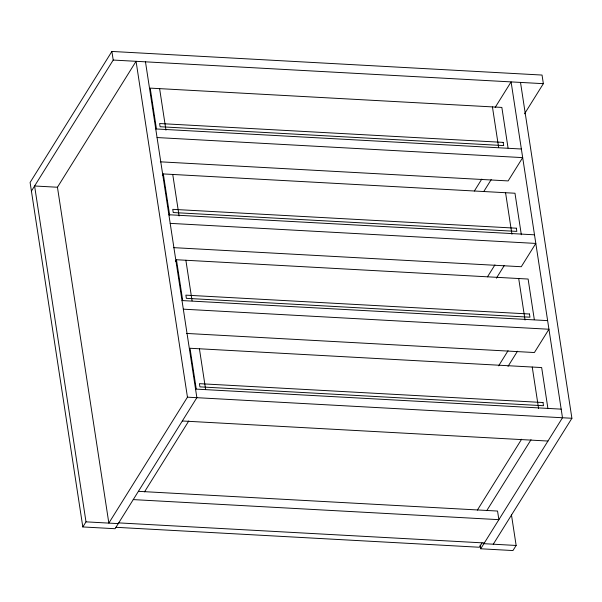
<?xml version="1.0" encoding="UTF-8"?>
<svg xmlns="http://www.w3.org/2000/svg" width="602" height="602" viewBox="0 0 602 602"><rect width="100%" height="100%" fill="white"/><g stroke="black" fill="none" stroke-linecap="round" stroke-linejoin="round"><path stroke-width="0.9" d="M524.523 113.846L543.358 83.67L542.041 75.054L111.889 51.448L30.1 182.474L82.813 526.946L115.072 528.714L196.862 397.689L145.473 61.833M31.417 191.082L113.214 60.057L111.889 51.448M162.337 175.528L163.33 173.933L514.981 193.234L521.332 234.75M175.468 261.336L176.461 259.74L528.112 279.042L534.32 319.639M82.813 526.946L85.996 521.851L34.6 185.988L57.641 187.252M187.455 397.169L108.842 523.1L57.453 187.245L136.06 61.314L187.455 397.169L571.9 418.27L520.504 82.414M144.518 491.864L188.787 420.948M495.175 107.404L511.098 81.895L562.494 417.758L480.697 548.783L512.957 550.552L516.14 545.457L511.452 514.838M474.346 191.03L481.803 179.08M483.752 191.549L491.217 179.599M487.477 276.845L494.934 264.888M496.387 278.154L504.348 265.407M498.622 365.843L508.065 350.703M508.028 366.355L517.479 351.214M477.348 510.127L521.61 439.219M486.755 510.647L531.024 439.731M482.119 542.876L479.395 547.248L115.923 527.299M493.286 544.2L571.9 418.27M113.214 60.057L543.358 83.67M155.737 128.941L521.37 149.01M157.062 137.549L522.687 157.619L508.141 180.916L160.328 161.825M168.869 214.748L534.501 234.818M170.193 223.365L535.818 243.426L521.272 266.724L173.459 247.633M182 300.564L547.624 320.625M183.317 309.172L548.949 329.241L534.403 352.531L186.59 333.44M195.545 389.08L561.169 409.142M182.323 420.979L547.948 441.048M138.49 491.345L497.553 511.053L498.877 519.661L133.245 499.6M118.707 522.89L484.332 542.959M85.996 521.851L118.255 523.62M483.88 543.689L516.14 545.457M508.058 148.017L501.85 107.419L150.199 88.118L156.415 128.723M547.865 408.156L541.657 367.559L190.006 348.257L196.222 388.854M492.436 106.908L498.652 147.505M505.567 192.715L511.926 234.238M518.698 278.523L525.057 320.046M532.243 367.039L538.602 408.562M480.133 545.073L480.697 548.783M159.613 88.637L165.964 130.16M172.744 174.445L179.095 215.967M185.875 260.26L192.083 300.857M199.42 348.776L205.628 389.374M163.33 173.933L169.689 215.456M176.461 259.74L182.677 300.338M503.197 142.388L159.62 123.53L160.109 126.729L503.686 145.586L503.197 142.388M516.328 228.196L172.751 209.338L173.241 212.536L516.817 231.394L516.328 228.196M529.459 314.003L185.883 295.146L186.372 298.344L529.948 317.201L529.459 314.003M543.004 402.52L199.428 383.662L199.917 386.86L543.493 405.718L543.004 402.52"/></g></svg>
